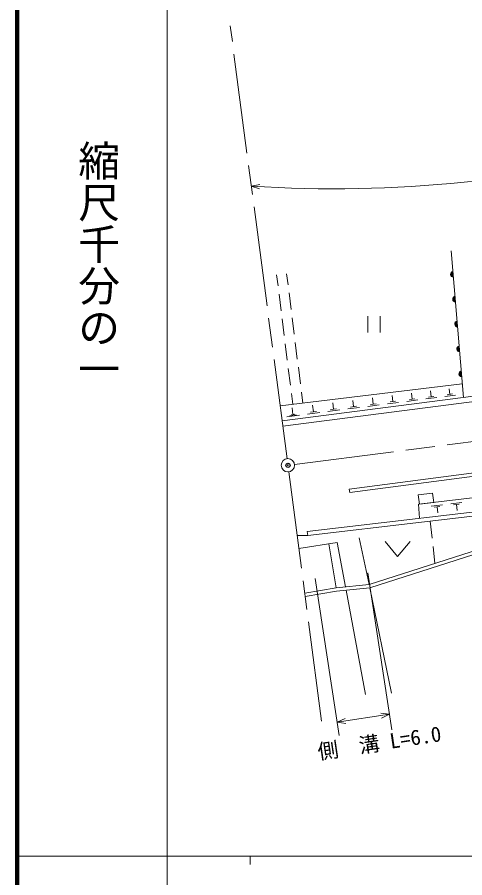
# Model space of a CAD drawing. Units: millimetres, scale not verified. Extents: x 40000 to 680000, y 20000 to 380000.
# Drawn here: x 40000 to 93770, y 202409 to 305735 of the extents above; entities that cross this region are included whole.
import ezdxf
from ezdxf.enums import TextEntityAlignment as Align

# ---------------------------------------------------------------- set-up
doc = ezdxf.new("R2010")
doc.units = ezdxf.units.MM
doc.header["$LTSCALE"] = 1000
doc.header["$PDMODE"] = 32
doc.header["$PDSIZE"] = 500
doc.linetypes.add('CHAIN', pattern=[18.5, 12, -1.5, 3.5, -1.5])
for name, color, linetype, lineweight in [('M-BGD', 7, 'Continuous', 13), ('M-BMK', 2, 'CHAIN', 13), ('M-BMK-SRVR', 3, 'Continuous', 13), ('M-STR-HTXT', 7, 'Continuous', 13), ('M-TTL', 2, 'Continuous', 140), ('M-TTL-BAND', 7, 'Continuous', 13)]:
    doc.layers.add(name, color=color, linetype=linetype, lineweight=lineweight)
doc.layers.add('M-OTRS', color=6, linetype='Continuous')
doc.styles.add('@ＭＳ ゴシック', font='')
doc.styles.add('ＭＳ ゴシック', font='')
doc.styles.get('@ＭＳ ゴシック').set_extended_font_data('@MS Gothic')
doc.styles.get('ＭＳ ゴシック').set_extended_font_data('MS Gothic')

msp = doc.modelspace()

# ---------------------------------------------------------------- linework, layer by layer
at = {"layer": 'M-BGD'}
for p, q in [((92129, 277690), (93598, 260087)), ((72371, 274940), (72536, 273622)), ((71167, 274790), (71332, 273474)), ((71456, 272482), (71704, 270497)), ((72660, 272630), (72908, 270645)), ((82119, 269860), (82119, 267860)), ((83619, 269860), (83619, 267860)), ((71828, 269505), (72075, 267520)), ((73032, 269653), (73280, 267669)), ((73404, 266676), (73652, 264692)), ((72199, 266528), (72447, 264544)), ((72571, 263551), (72819, 261567)), ((73776, 263699), (74023, 261715)), ((71585, 259075), (93462, 261724)), ((72943, 260574), (73108, 259259)), ((74147, 260723), (74312, 259405)), ((87439, 259875), (87348, 260580)), ((89728, 260166), (89638, 260858)), ((92307, 260496), (91672, 260414)), ((91990, 260455), (91902, 261132)), ((78012, 258673), (77913, 259438)), ((80410, 258979), (80313, 259729)), ((82780, 259281), (82686, 260016)), ((85822, 259487), (84471, 259312)), ((85461, 259623), (84786, 259536)), ((85123, 259580), (85030, 260300)), ((88123, 259784), (86800, 259613)), ((87770, 259917), (87108, 259832)), ((90398, 260077), (89102, 259910)), ((90052, 260208), (89403, 260124)), ((92647, 260367), (91377, 260203)), ((73131, 258051), (73028, 258847)), ((75951, 258411), (75220, 258317)), ((75585, 258364), (75485, 259144)), ((78754, 258575), (77319, 258390)), ((78370, 258720), (77653, 258627)), ((81137, 258882), (79731, 258701)), ((80762, 259024), (80059, 258934)), ((83493, 259186), (82115, 259008)), ((83125, 259325), (82436, 259237)), ((73902, 257949), (72411, 257756)), ((73516, 258000), (72771, 257904)), ((73317, 258075), (72944, 258027)), ((76342, 258263), (74879, 258075)), ((79898, 249067), (79950, 248670)), ((89748, 247042), (91083, 247199)), ((90103, 246904), (90771, 246982)), ((92076, 247315), (93412, 247472)), ((92431, 247176), (93099, 247255)), ((92765, 247216), (92849, 246503)), ((90437, 246943), (90520, 246231)), ((89620, 245219), (89846, 243178)), ((81092, 243239), (82276, 237615)), ((78313, 237235), (77430, 242517)), ((84195, 242775), (85695, 240975)), ((85695, 240975), (87195, 242775)), ((89956, 242184), (90182, 240143)), ((79507, 236948), (81825, 224410)), ((82356, 237221), (84960, 224561))]:
    msp.add_line(p, q, dxfattribs=at)
for points in [[(71905, 256632), (111375, 261725), (118783, 262965), (125186, 264220), (131746, 265659), (136721, 266883), (141226, 268765), (153200, 274509), (158317, 277099), (165536, 281164), (169004, 283126), (189183, 297152), (203255, 309232), (213385, 315164), (220795, 317676), (238550, 321495), (247500, 323351), (256622, 322743), (262644, 322128)], [(71822, 257277), (111280, 262368), (118667, 263605), (125054, 264857), (131599, 266292), (136517, 267502), (140960, 269359), (152913, 275092), (157547, 277438)], [(79898, 249067), (114466, 253606), (120540, 254706)], [(79950, 248670), (114528, 253211), (120612, 254312)], [(88310, 245570), (88202, 247264), (101852, 248865), (114082, 250489), (122598, 251933), (123931, 229092)], [(74842, 243996), (102165, 247189), (119800, 249485)], [(74900, 243499), (102227, 246693), (119864, 248989)], [(74538, 236573), (78313, 237235), (82276, 237615), (106795, 245455), (106608, 247263)], [(74608, 236179), (78367, 236838), (82356, 237221), (107226, 245173), (107006, 247304)], [(74842, 243996), (74900, 243499), (73628, 243507)], [(73835, 241931), (78447, 242683), (79434, 237342)]]:
    msp.add_lwpolyline(points, dxfattribs=at)
msp.add_lwpolyline([(88318, 247277), (90041, 247480), (89910, 248597), (88186, 248395)], close=True, dxfattribs=at)
for centre, radius, start, end in [((92419, 274872), 354, 103.56875, 265.97393), ((92419, 274872), 283, 105.79279, 263.74989), ((92419, 274872), 212, 109.53912, 260.00357), ((92419, 274872), 142, 117.25085, 252.29184), ((92419, 274872), 100, 127.56851, 241.97417), ((92668, 271882), 354, 103.56875, 265.97393), ((92668, 271882), 283, 105.79279, 263.74989), ((92668, 271882), 212, 109.53912, 260.00357), ((92668, 271882), 142, 117.25085, 252.29184), ((92668, 271882), 100, 127.56851, 241.97417), ((92918, 268893), 354, 103.56875, 265.97393), ((92918, 268893), 283, 105.79279, 263.74989), ((92918, 268893), 212, 109.53912, 260.00357), ((92918, 268893), 142, 117.25085, 252.29184), ((92918, 268893), 100, 127.56851, 241.97417), ((93167, 265903), 354, 103.56875, 265.97393), ((93167, 265903), 283, 105.79279, 263.74989), ((93167, 265903), 212, 109.53912, 260.00357), ((93167, 265903), 142, 117.25085, 252.29184), ((93167, 265903), 100, 127.56851, 241.97417), ((93417, 262914), 354, 103.56875, 265.97393), ((93417, 262914), 283, 105.79279, 263.74989), ((93417, 262914), 212, 109.53912, 260.00357), ((93417, 262914), 142, 117.25085, 252.29184), ((93417, 262914), 100, 127.56851, 241.97417)]:
    msp.add_arc(centre, radius, start, end, dxfattribs=at)
at = {"layer": 'M-BMK'}
for p, q in [((72417, 252731), (65597, 304693)), ((73315, 252039), (108877, 256572)), ((76553, 221226), (72626, 251145))]:
    msp.add_line(p, q, dxfattribs=at)
at = {"layer": 'M-BMK-SRVR'}
msp.add_circle((72522, 251938), 800, dxfattribs=at)
at = {"layer": 'M-OTRS'}
msp.add_point((72522, 251938), dxfattribs=at)
at = {"layer": 'M-STR-HTXT'}
for p, q in [((68122, 285452), (69137, 285636)), ((68122, 285452), (69104, 285137)), ((82119, 239042), (84998, 220180)), ((75804, 238347), (78683, 219484)), ((84714, 222040), (83680, 222185)), ((78439, 221081), (84714, 222040)), ((78439, 221081), (79382, 221529)), ((84714, 222040), (83771, 221592)), ((78439, 221081), (79473, 220936))]:
    msp.add_line(p, q, dxfattribs=at)
msp.add_arc((78087, 437424), 152299, 266.24859, 304.62865, dxfattribs=at)
at = {"layer": 'M-TTL'}
msp.add_line((40000, 380000), (40000, 20000), dxfattribs=at)
at = {"layer": 'M-TTL-BAND'}
for p, q in [((58000, 370000), (58000, 20000)), ((40000, 205000), (579000, 205000)), ((68000, 205000), (68000, 204000))]:
    msp.add_line(p, q, dxfattribs=at)

# ---------------------------------------------------------------- texts
at = {"layer": 'M-STR-HTXT', "style": 'ＭＳ ゴシック'}
msp.add_text('側\u3000溝 L=6.0', height=1833, rotation=8.542, dxfattribs=at).set_placement((83731, 217171), align=Align.BOTTOM_CENTER)
at = {"layer": 'M-TTL-BAND', "style": '@ＭＳ ゴシック'}
msp.add_text('縮尺千分の一', height=3666, rotation=270, dxfattribs=at).set_placement((49777, 261030), align=Align.MIDDLE_RIGHT)

doc.saveas('drawing.dxf')
